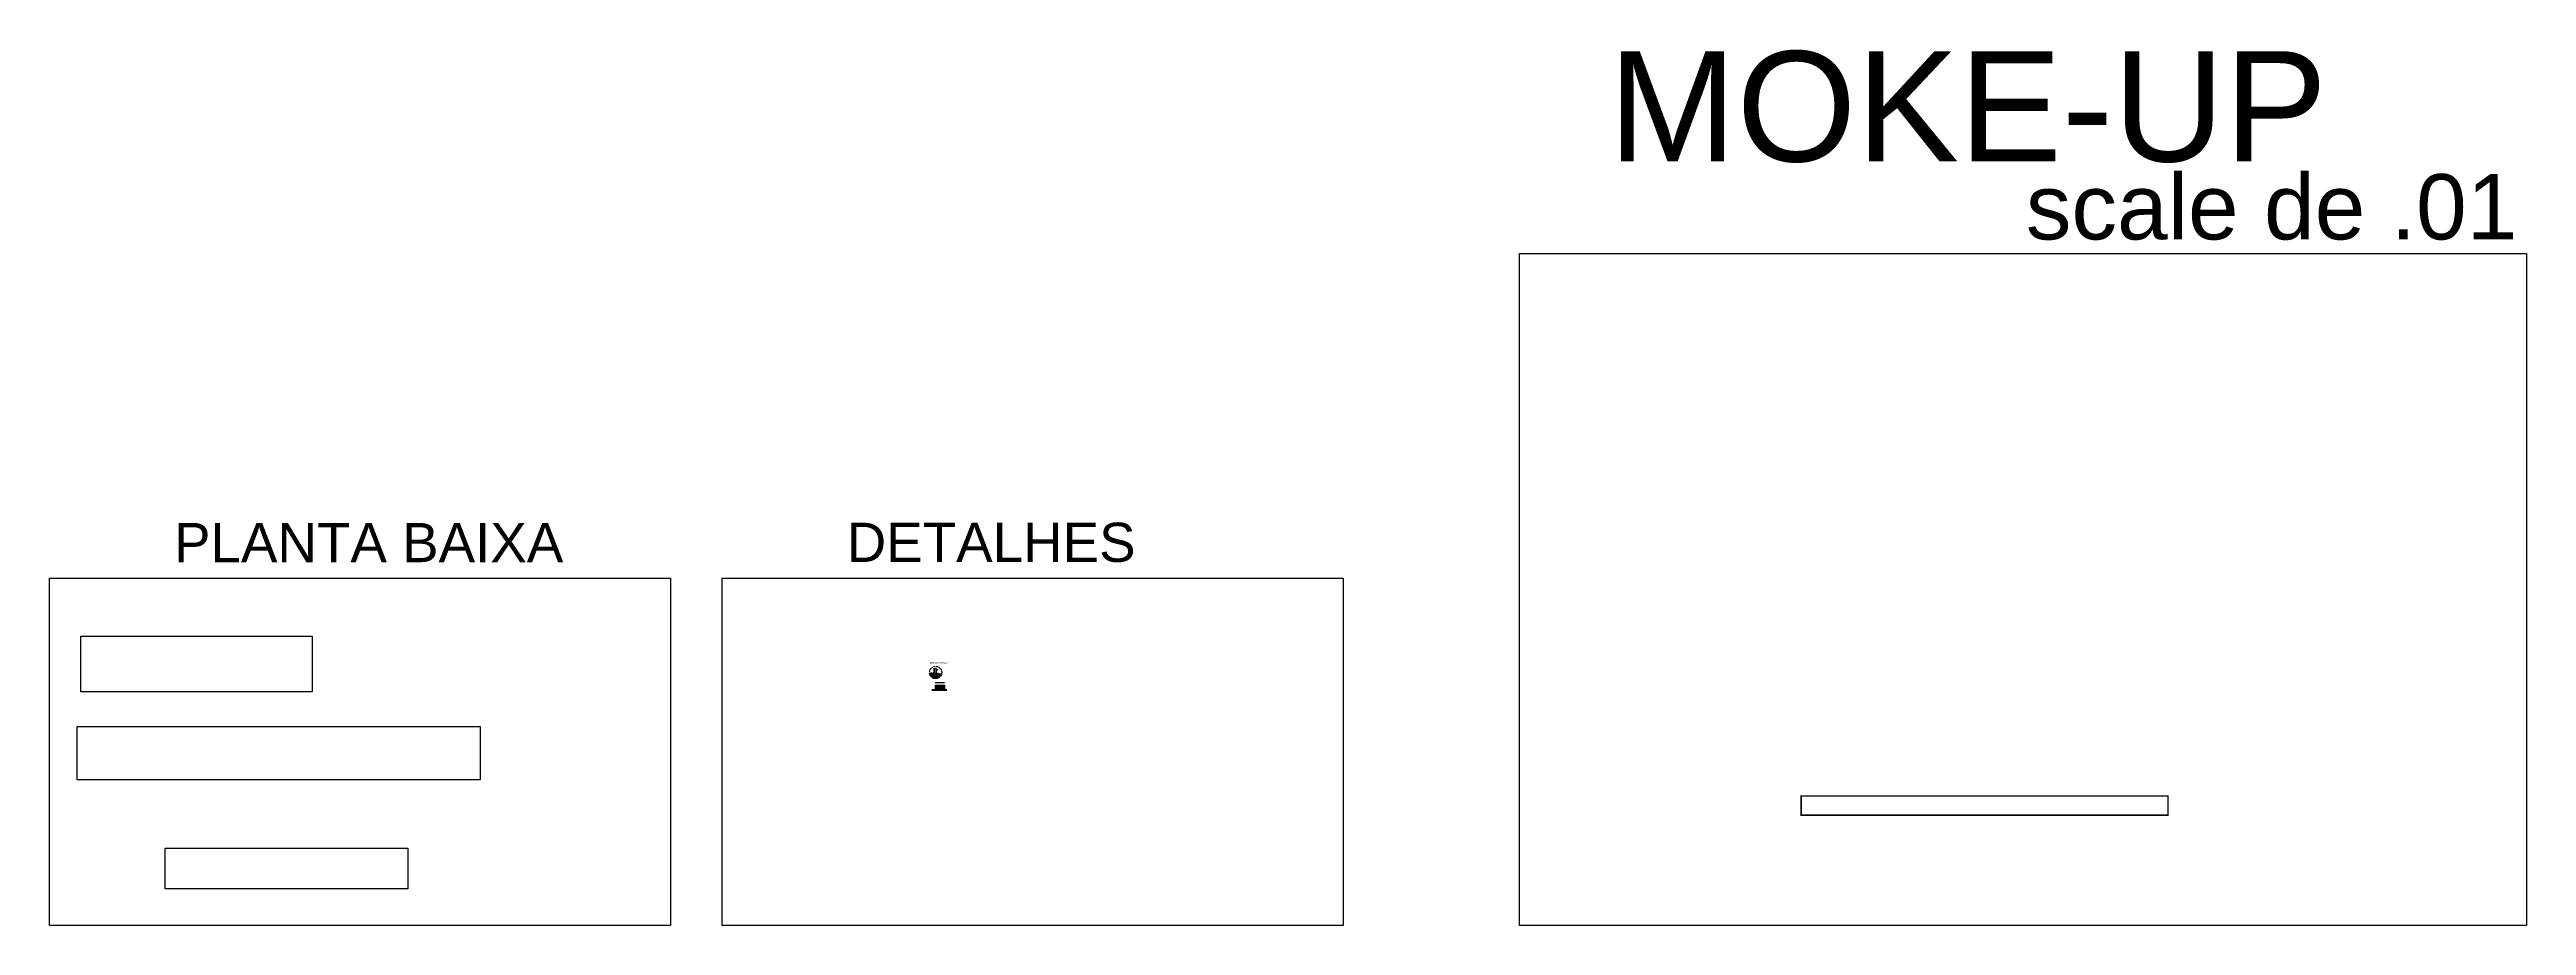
# Model space of a CAD drawing. Header units: metres. Extents: x 2338 to 3102, y -475 to -205.
import ezdxf
from ezdxf import colors
from ezdxf.entities.mleader import LeaderData, LeaderLine
from ezdxf.math import Vec2, Vec3

# ---------------------------------------------------------------- set-up
doc = ezdxf.new("R2010")
doc.units = ezdxf.units.M
doc.header["$MEASUREMENT"] = 0
doc.linetypes.add('DASHED', pattern=[0.75, 0.5, -0.25])
doc.layers.add('2prancha', color=4, linetype='Continuous', lineweight=18)
doc.layers.add('texto', color=3, linetype='Continuous', lineweight=25)
for name, color, linetype in [('COTA 1 100', 2, 'Continuous'), ('COTA DE NÍVEL', 7, 'Continuous'), ('HACHURA', 251, 'Continuous'), ('PENA 0.2', 2, 'Continuous'), ('PENA 01', 1, 'Continuous'), ('PENA 02', 2, 'Continuous'), ('PENA 03', 3, 'Continuous'), ('PENA 06', 6, 'Continuous'), ('projeção', 7, 'DASHED'), ('TXT ESPECIFICAÇÕES', 7, 'Continuous'), ('VEG_PLANTAS', 94, 'Continuous')]:
    doc.layers.add(name, color=color, linetype=linetype)
doc.styles.add('GRAF', font='GRAF.SHX')
doc.styles.add('Luana', font='arial.ttf')
doc.styles.get("Standard").update_dxf_attribs({"font": 'arial.ttf'})
doc.dimstyles.new('arial75', dxfattribs={"dimtxt": 0.15, "dimasz": 0.05, "dimexe": 0.075, "dimexo": 0.15, "dimgap": 0.075, "dimtad": 1, "dimzin": 4, "dimdsep": 46, "dimtxsty": 'Luana', "dimblk": 'ARCHTICK', "dimcen": 0, "dimclrd": 7, "dimclre": 7, "dimclrt": 256, "dimadec": 0, "dimazin": 0, "dimtfac": 1, "dimtix": 1, "dimtmove": 2, "dimatfit": 3, "dimldrblk": 'CLOSEDBLANK', "dimfxl": 0, "dimlwd": 5, "dimlwe": 5, "dimarcsym": 0})

# ---------------------------------------------------------------- blocks, each defined once
blk = doc.blocks.new('_ArchTick')
at = {"color": 0, "linetype": 'ByBlock', "const_width": 0.15}
blk.add_lwpolyline([(-0.5, -0.5), (0.5, 0.5)], dxfattribs=at)
blk = doc.blocks.new('*D4')
at = {"layer": 'COTA 1 100', "color": 7, "lineweight": 5, "ltscale": 1.5}
for p, q in [((2611.24, -397.51), (2610.94, -397.51)), ((2611.01, -397.51), (2611.01, -397.46)), ((2611.01, -397.69), (2611.01, -397.51)), ((2611.24, -397.69), (2610.94, -397.69)), ((2611.01, -397.69), (2611.01, -397.74))]:
    blk.add_line(p, q, dxfattribs=at)
at = {"layer": 'Defpoints', "color": 0, "ltscale": 1.5}
for p in [(2611.01, -397.51), (2611.39, -397.51), (2611.39, -397.69)]:
    blk.add_point(p, dxfattribs=at)
at = {"layer": 'COTA 1 100', "color": 7, "lineweight": 5, "ltscale": 1.5, "xscale": 0.05, "yscale": 0.05, "zscale": 0.05}
for p, rotation in [((2611.01, -397.51), 270), ((2611.01, -397.69), 90)]:
    blk.add_blockref('_ArchTick', p, dxfattribs=dict(at, rotation=rotation))
at = {"layer": 'COTA 1 100', "ltscale": 1.5, "insert": (2610.86, -397.6), "char_height": 0.15, "attachment_point": 5, "rotation": 90, "style": 'Luana'}
blk.add_mtext('.18', dxfattribs=at)
blk = doc.blocks.new('_ClosedBlank')
at = {"layer": '2prancha', "color": 0, "lineweight": -2}
for p, q in [((-1, 0), (0, 0)), ((0, 0), (-1, 0)), ((-1, 0), (-1, 0))]:
    blk.add_line(p, q, dxfattribs=at)
blk = doc.blocks.new('*D5')
at = {"layer": 'COTA 1 100', "color": 7, "lineweight": 5, "ltscale": 1.5}
for p, q in [((2611.34, -396.03), (2610.94, -396.03)), ((2611.24, -397.51), (2610.94, -397.51)), ((2611.01, -397.51), (2611.01, -396.03))]:
    blk.add_line(p, q, dxfattribs=at)
at = {"layer": 'Defpoints', "color": 0, "ltscale": 1.5}
for p in [(2611.01, -396.03), (2611.39, -397.51), (2611.49, -396.03)]:
    blk.add_point(p, dxfattribs=at)
at = {"layer": 'COTA 1 100', "color": 7, "lineweight": 5, "ltscale": 1.5, "xscale": 0.05, "yscale": 0.05, "zscale": 0.05}
for p, rotation in [((2611.01, -396.03), 90), ((2611.01, -397.51), 270)]:
    blk.add_blockref('_ArchTick', p, dxfattribs=dict(at, rotation=rotation))
at = {"layer": 'COTA 1 100', "ltscale": 1.5, "insert": (2610.86, -396.77), "char_height": 0.15, "attachment_point": 5, "rotation": 90, "style": 'Luana'}
blk.add_mtext('1.48', dxfattribs=at)
blk = doc.blocks.new('*D6')
at = {"layer": 'COTA 1 100', "color": 7, "lineweight": 5, "ltscale": 1.5}
for p, q in [((2611.34, -396.03), (2610.55, -396.03)), ((2610.63, -397.69), (2610.63, -396.03)), ((2611.24, -397.69), (2610.55, -397.69))]:
    blk.add_line(p, q, dxfattribs=at)
at = {"layer": 'Defpoints', "color": 0, "ltscale": 1.5}
for p in [(2610.63, -396.03), (2611.49, -396.03), (2611.39, -397.69)]:
    blk.add_point(p, dxfattribs=at)
at = {"layer": 'COTA 1 100', "color": 7, "lineweight": 5, "ltscale": 1.5, "xscale": 0.05, "yscale": 0.05, "zscale": 0.05}
for p, rotation in [((2610.63, -396.03), 90), ((2610.63, -397.69), 270)]:
    blk.add_blockref('_ArchTick', p, dxfattribs=dict(at, rotation=rotation))
at = {"layer": 'COTA 1 100', "ltscale": 1.5, "insert": (2610.47, -396.86), "char_height": 0.15, "attachment_point": 5, "rotation": 90, "style": 'Luana'}
blk.add_mtext('1.66', dxfattribs=at)
blk = doc.blocks.new('cacho6')
for centre, radius in [((-0.4, 0.2), 0.0184), ((-0.3, 0.3), 0.0104), ((-0.3, 0.3), 0.0156), ((-0.2, 0.3), 0.0082), ((0, 0.2), 0.0116), ((0, 0.3), 0.0183), ((0.1, 0.3), 0.0156), ((0.2, 0.3), 0.0104), ((0.3, 0.3), 0.0082), ((0.5, 0.3), 0.0183), ((0.4, 0.2), 0.0116)]:
    blk.add_circle(centre, radius)
blk.add_arc((0, 0.2), 0.0184, 202.9972, 106.9767)
for points, knots in [([(0, 0), (0, 0), (0, 0), (0, 0), (0, 0.1), (-0.1, 0), (-0.2, 0.1), (0, 0.1), (0.1, 0.1), (0, 0.1), (0, 0.2), (-0.1, 0.1), (-0.1, 0.3), (-0.1, 0.1), (-0.2, 0.2), (0, 0.3), (-0.3, 0.3), (-0.1, 0.1), (-0.2, 0.2), (-0.3, 0.1), (-0.1, 0.1), (-0.4, 0), (-0.3, 0.1), (-0.3, 0.2), (-0.5, 0.2), (-0.3, 0.1), (-0.4, 0.1), (-0.4, 0.1), (-0.5, 0.2), (-0.5, 0.1), (-0.4, 0.1), (-0.4, 0), (-0.5, 0)], [0.011965, 0.011965, 0.011965, 0.011965, 0.082609, 0.169559, 0.243044, 0.299408, 0.400394, 0.594709, 0.690458, 0.785628, 0.89158, 1.001823, 1.123848, 1.25156, 1.356811, 1.528141, 1.7837, 1.951889, 2.05249, 2.190104, 2.318207, 2.51551, 2.701394, 2.792269, 2.948062, 3.123129, 3.249217, 3.402204, 3.477691, 3.56163, 3.701911, 3.843182, 3.843182, 3.843182, 3.843182]), ([(0.5, 0), (0.5, 0), (0.5, 0), (0.4, 0), (0.4, 0.1), (0.4, 0), (0.3, 0.1), (0.4, 0.1), (0.5, 0.1), (0.4, 0.1), (0.5, 0.2), (0.4, 0.1), (0.4, 0.3), (0.3, 0.1), (0.3, 0.2), (0.5, 0.3), (0.2, 0.3), (0.3, 0.1), (0.2, 0.2), (0.1, 0.1), (0.3, 0.1), (0.1, 0), (0.1, 0.1), (0.2, 0.2), (0, 0.2), (0.2, 0.1), (0, 0.1), (0, 0.1), (0, 0.2), (-0.1, 0.2), (0, 0.1), (0, 0.1)], [0.011965, 0.011965, 0.011965, 0.011965, 0.082609, 0.169559, 0.243044, 0.299408, 0.400394, 0.594709, 0.690458, 0.785628, 0.89158, 1.001823, 1.123848, 1.25156, 1.356811, 1.528141, 1.7837, 1.951889, 2.05249, 2.190104, 2.318207, 2.51551, 2.701394, 2.792269, 2.948062, 3.123129, 3.249217, 3.402204, 3.477691, 3.56163, 3.606746, 3.606746, 3.606746, 3.606746]), ([(0, 0.1), (0, 0.1), (0, 0.1), (0, 0), (0, 0)], [3.6908032, 3.6908032, 3.6908032, 3.6908032, 3.701911, 3.8032539, 3.8032539, 3.8032539, 3.8032539])]:
    blk.add_open_spline(points, degree=3, knots=knots)
blk = doc.blocks.new('*D7')
at = {"layer": 'COTA 1 100', "color": 7, "lineweight": 5, "ltscale": 1.5}
for p, q in [((2611.79, -397.51), (2612.12, -397.51)), ((2612.04, -397.51), (2612.04, -397.46)), ((2612.04, -397.81), (2612.04, -397.51)), ((2611.79, -397.81), (2612.12, -397.81)), ((2612.04, -397.81), (2612.04, -397.86))]:
    blk.add_line(p, q, dxfattribs=at)
at = {"layer": 'Defpoints', "color": 0, "ltscale": 1.5}
for p in [(2611.64, -397.51), (2612.04, -397.51), (2611.64, -397.81)]:
    blk.add_point(p, dxfattribs=at)
at = {"layer": 'COTA 1 100', "color": 7, "lineweight": 5, "ltscale": 1.5, "xscale": 0.05, "yscale": 0.05, "zscale": 0.05}
for p, rotation in [((2612.04, -397.51), 270), ((2612.04, -397.81), 90)]:
    blk.add_blockref('_ArchTick', p, dxfattribs=dict(at, rotation=rotation))
at = {"layer": 'COTA 1 100', "ltscale": 1.5, "insert": (2611.89, -397.66), "char_height": 0.15, "attachment_point": 5, "rotation": 90, "style": 'Luana'}
blk.add_mtext('.30', dxfattribs=at)
blk = doc.blocks.new('NIV02')
h = blk.add_hatch(color=256)
h.paths.add_polyline_path([(-43, -49, 0.414214), (-45, -51), (-43, -51)])
h.paths.add_polyline_path([(-43, -52, 0.414214), (-42, -51), (-43, -51)])
for p, q in [((-46, -51), (-29, -51)), ((-43, -47), (-43, -56))]:
    blk.add_line(p, q)
blk.add_lwpolyline([(-42, -54), (-43, -56), (-44, -54)])
blk.add_circle((-43, -51), 1.5)
at = {"style": 'GRAF'}
blk.add_attdef('ELEV', (-41, -50), '', height=1.26, dxfattribs=at)

msp = doc.modelspace()

# ---------------------------------------------------------------- hatches: boundary and pattern name
at = {"layer": 'HACHURA', "ltscale": 1.5}
h = msp.add_hatch(dxfattribs=at)
h.set_pattern_fill('_USER', color=256, scale=0.045, style=0, double=1, pattern_type=0)
h.set_pattern_definition([(0, (2611.042654, -402.689283), (0, 0.045), []), (90, (2611.042654, -402.689283), (-0.045, 3e-18), [])])
h.paths.add_polyline_path([(2613.993, -402.509), (2611.043, -402.509), (2611.043, -402.689), (2613.993, -402.689)])
at = {"layer": 'PENA 01', "ltscale": 1.5}
h = msp.add_hatch(dxfattribs=at)
h.set_pattern_fill('EARTH', color=256, scale=0.5, angle=45, style=0, double=1)
h.set_pattern_definition([(45, (2609.45032, -399.12324), (1e-17, 0.1767767), [0.125, -0.125]), (45, (2609.41717, -399.0901), (1e-17, 0.1767767), [0.125, -0.125]), (45, (2609.38403, -399.05695), (1e-17, 0.1767767), [0.125, -0.125]), (135, (2609.38403, -399.03485), (-0.1767767, 3e-17), [0.125, -0.125]), (135, (2609.41717, -399.0017), (-0.1767767, 3e-17), [0.125, -0.125]), (135, (2609.45032, -398.96856), (-0.1767767, 3e-17), [0.125, -0.125])])
h.paths.add_polyline_path([(2612.982, -397.955), (2611.493, -397.955), (2611.493, -397.835), (2609.45, -397.835, 0.6947668)])
at = {"layer": 'PENA 02', "ltscale": 1.5}
h = msp.add_hatch(dxfattribs=at)
h.set_pattern_fill('_USER', color=256, scale=0.1, angle=90, style=0, pattern_type=0)
h.set_pattern_definition([(90, (2611.07765, -402.50928), (-0.1, 6e-18), [])])
h.paths.add_polyline_path([(2611.078, -402.459), (2613.928, -402.459), (2613.928, -401.029), (2611.078, -401.029)])
h = msp.add_hatch(dxfattribs=at)
h.set_pattern_fill('_USER', color=256, scale=0.1, angle=90, style=0, pattern_type=0)
h.set_pattern_definition([(90, (2611.09265, -402.50928), (-0.1, 6e-18), [])])
h.paths.add_polyline_path([(2611.093, -402.459), (2613.943, -402.459), (2613.943, -401.029), (2611.093, -401.029)])

# ---------------------------------------------------------------- linework, layer by layer
for points in [[(2791.413, -267.97), (3102.217, -267.97), (3102.217, -475.314), (2791.413, -475.314)], [(2337.752, -368.139), (2529.399, -368.139), (2529.399, -475.314), (2337.752, -475.314)], [(2545.372, -368.139), (2737.019, -368.139), (2737.019, -475.314), (2545.372, -475.314)], [(2347.387, -386.002), (2418.833, -386.002), (2418.833, -403.262), (2347.387, -403.262)], [(2346.232, -413.878), (2470.644, -413.878), (2470.644, -430.367), (2346.232, -430.367)], [(2373.393, -451.438), (2448.3, -451.438), (2448.3, -464.014), (2373.393, -464.014)]]:
    msp.add_lwpolyline(points, close=True)
at = {"layer": 'COTA 1 100', "const_width": 0.1}
msp.add_lwpolyline([(2609.407, -397.835), (2611.493, -397.835), (2611.493, -397.955), (2613.036, -397.955)], dxfattribs=at)
at = {"layer": 'HACHURA', "color": 11, "linetype": 'DASHED', "ltscale": 5, "const_width": 0.5}
msp.add_lwpolyline([(2878.388, -435.359), (2991.576, -435.359), (2991.576, -441.239), (2878.388, -441.239)], close=True, dxfattribs=at)
at = {"layer": 'PENA 02', "ltscale": 1.5}
for p, q in [((2611.093, -401.179), (2613.943, -401.179)), ((2611.093, -401.194), (2613.943, -401.194)), ((2611.093, -402.295), (2613.943, -402.295)), ((2611.093, -402.31), (2613.943, -402.31))]:
    msp.add_line(p, q, dxfattribs=at)
for points in [[(2610.024, -402.509), (2614.679, -402.509)], [(2611.043, -401.029), (2611.043, -402.509)], [(2611.043, -401.029), (2611.093, -401.029)], [(2611.093, -401.029), (2611.093, -402.509)], [(2613.943, -401.029), (2613.943, -402.509)], [(2613.943, -401.029), (2613.993, -401.029)], [(2613.993, -401.029), (2613.993, -402.509)]]:
    msp.add_lwpolyline(points, dxfattribs=at)
at = {"layer": 'PENA 03', "ltscale": 1.5}
for p, q in [((2611.493, -397.505), (2611.493, -396.025)), ((2611.493, -396.025), (2611.543, -396.025)), ((2611.543, -397.505), (2611.543, -396.025)), ((2613.943, -400.437), (2611.093, -400.437)), ((2613.943, -400.467), (2611.093, -400.467))]:
    msp.add_line(p, q, dxfattribs=at)
for points in [[(2611.043, -400.477), (2611.093, -400.477), (2611.093, -400.427), (2611.043, -400.427)], [(2613.943, -400.477), (2613.993, -400.477), (2613.993, -400.427), (2613.943, -400.427)]]:
    msp.add_lwpolyline(points, close=True, dxfattribs=at)
at = {"layer": 'PENA 06', "ltscale": 1.5}
for p, q in [((2611.393, -397.685), (2609.407, -397.685)), ((2611.643, -397.805), (2613.036, -397.805))]:
    msp.add_line(p, q, dxfattribs=at)
for points in [[(2611.393, -397.685), (2611.393, -397.505), (2611.643, -397.505), (2611.643, -397.805)], [(2610.024, -402.689), (2614.679, -402.689)]]:
    msp.add_lwpolyline(points, dxfattribs=at)
at = {"layer": 'projeção'}
msp.add_circle((2611.238, -397.238), 1.885, dxfattribs=at)

# ---------------------------------------------------------------- block references
at = {"layer": 'COTA DE NÍVEL', "ltscale": 0.05}
ref = msp.add_blockref('NIV02', (2611.912, -395.073), dxfattribs=dict(at, xscale=0.04700033422459893, yscale=0.04700033422459893, zscale=0.04700033422459893))
ref.add_attrib('ELEV', '+ 7.50', (2610.001, -397.421), dxfattribs={"layer": '0', "height": 0.0938, "style": 'Luana'})
at = {"layer": 'VEG_PLANTAS', "xscale": -0.2913324155519772, "yscale": 0.2913324155519772, "zscale": 0.2913324155519772}
for p in [(2611.783, -397.813), (2612.042, -397.813), (2612.343, -397.813), (2612.593, -397.813), (2612.852, -397.813)]:
    msp.add_blockref('cacho6', p, dxfattribs=at)

# ---------------------------------------------------------------- texts
at = {"insert": (2818.813, -205.519), "char_height": 34.0388, "attachment_point": 1}
msp.add_mtext_dynamic_manual_height_columns('MOKE-UP', width=511.64343, gutter_width=1, heights=[0], dxfattribs=at)
at = {"layer": 'PENA 0.2', "insert": (2947.705, -243.459), "char_height": 20.14319, "attachment_point": 1, "style": 'Luana'}
msp.add_mtext_dynamic_manual_height_columns('scale de .01', width=511.64343, gutter_width=1, heights=[0], dxfattribs=at)
at = {"layer": 'texto', "color": 7, "ltscale": 0.05, "attachment_point": 4, "style": 'Luana'}
for s, insert, char_height, width in [('PLANTA BAIXA', (2376.169, -357.164), 12.09125, 187.07583), ('DETALHES', (2583.789, -357.164), 12.0913, 187.07583), ('MÓDULO GRADE', (2609.475, -394.312), 0.5, 7.736)]:
    msp.add_mtext(s, dxfattribs=dict(at, insert=insert, char_height=char_height, width=width))
at = {"layer": 'texto', "color": 2, "ltscale": 0.05, "insert": (2610.015, -397.175), "char_height": 0.15, "width": 1.4505, "attachment_point": 5, "style": 'Luana'}
msp.add_mtext('CALÇADA', dxfattribs=at)

# ---------------------------------------------------------------- dimensions: what is measured, and where the dimension line sits
at = {"layer": 'COTA 1 100', "ltscale": 1.5}
for base, p1, p2, picture, middle in [((2610.626, -396.025), (2611.393, -397.685), (2611.493, -396.025), '*D6', (2610.474, -396.855)), ((2611.011, -396.025), (2611.393, -397.505), (2611.493, -396.025), '*D5', (2610.859, -396.765)), ((2611.011, -397.505), (2611.393, -397.685), (2611.393, -397.505), '*D4', (2610.859, -397.595)), ((2612.044, -397.505), (2611.643, -397.805), (2611.643, -397.505), '*D7', (2611.893, -397.655))]:
    dim = msp.add_linear_dim(base=base, p1=p1, p2=p2, angle=90, dimstyle='arial75', dxfattribs=at)
    dim.commit()
    dim.dimension.update_dxf_attribs({"geometry": picture, "text_midpoint": middle})

# ---------------------------------------------------------------- leaders
at = {"layer": 'TXT ESPECIFICAÇÕES', "ltscale": 0.05}
ml = msp.add_multileader_mtext('Standard', dxfattribs=at)
ml.set_content('GRADE\\PEXTERNA', color=256)
ml.set_leader_properties()
ml.build(insert=Vec2(0, 0))
ml.multileader.update_dxf_attribs({"dogleg_length": 0.36, "arrow_head_size": 0.113})
ctx = ml.context
ctx.base_point, ctx.char_height, ctx.arrow_head_size, ctx.landing_gap_size, ctx.plane_origin = Vec3(2611.941, -396.317), 0.12, 0.113, 0.0675, Vec3(2611.599, -396.349)
notes = []
notes.append((ctx, [(0, (1, 1, 0), (2611.671, -396.317), (1, 0), 0.27, [(0, [(2611.543, -396.765)], 0, [])])]))
ctx.mtext.insert, ctx.mtext.flow_direction = Vec3(2612.009, -396.245), 5
for ctx, leaders in notes:
    for number, flags, end, landing, length, lines in leaders:
        leader = LeaderData()
        leader.index, (leader.has_last_leader_line, leader.has_dogleg_vector, leader.attachment_direction) = number, flags
        leader.last_leader_point, leader.dogleg_vector, leader.dogleg_length = Vec3(end), Vec3(landing), length
        for number, points, colour, breaks in lines:
            line = LeaderLine()
            line.index, line.vertices, line.color, line.breaks = number, Vec3.list(points), colors.encode_raw_color(colour), breaks
            leader.lines.append(line)
        ctx.leaders.append(leader)

doc.saveas('drawing.dxf')
